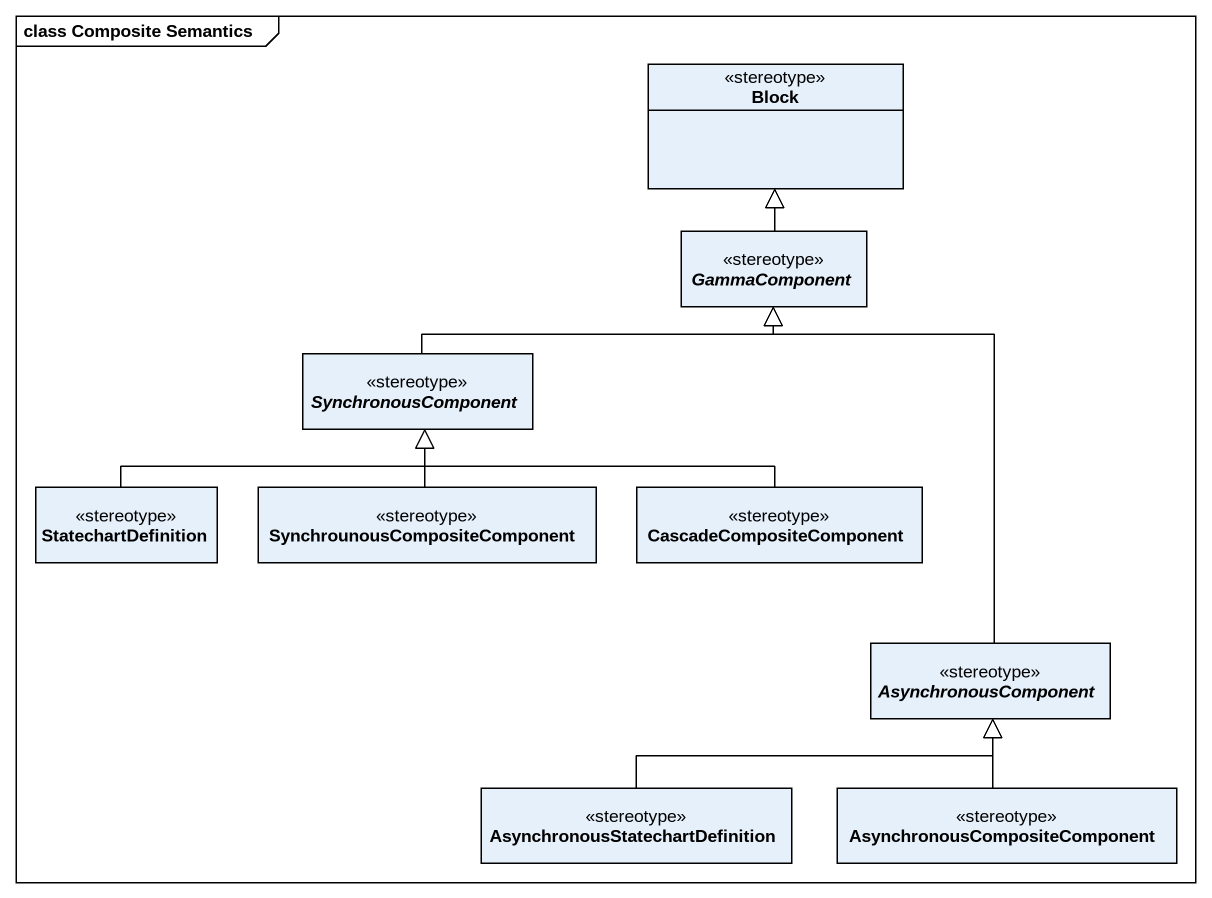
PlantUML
@startuml
mainframe class Composite Semantics
hide circle
hide empty members
class Block <<stereotype>>
abstract class GammaComponent <<stereotype>>
abstract class SynchronousComponent <<stereotype>>
class StatechartDefinition <<stereotype>>
class "SynchrounousCompositeComponent" as SynchrounousCompositeCompone <<stereotype>>
class CascadeCompositeComponent <<stereotype>>
abstract class AsynchronousComponent <<stereotype>>
class "AsynchronousStatechartDefinition" as AsynchronousStatechartDefini <<stereotype>>
class "AsynchronousCompositeComponent" as AsynchronousCompositeCompone <<stereotype>>
GammaComponent -up-|> Block
SynchronousComponent -right-|> GammaComponent
StatechartDefinition -right-|> SynchronousComponent
SynchrounousCompositeCompone -up-|> SynchronousComponent
CascadeCompositeComponent -left-|> SynchronousComponent
AsynchronousComponent -up-|> GammaComponent
AsynchronousStatechartDefini -right-|> AsynchronousComponent
AsynchronousCompositeCompone -up-|> AsynchronousComponent
@enduml
